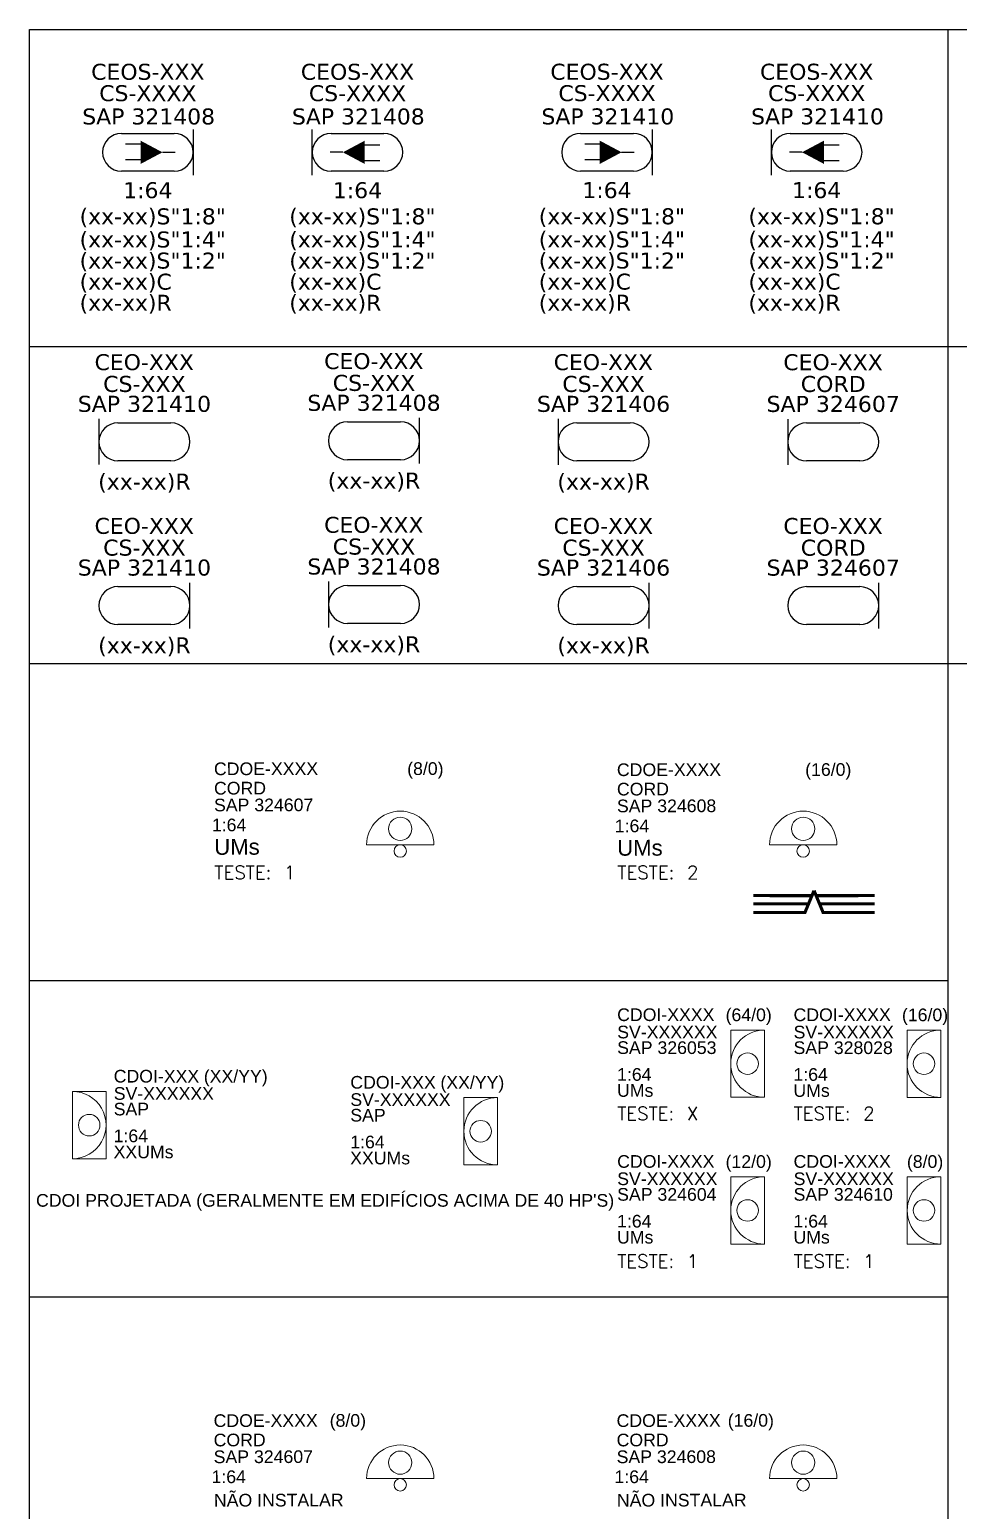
# Model space of a CAD drawing. Extents: x 31872 to 38560, y -10719 to -1519.
# Drawn here: x 33131 to 33718, y -5721 to -4785 of the extents above; entities that cross this region are included whole.
import ezdxf
from ezdxf.enums import TextEntityAlignment as Align

# ---------------------------------------------------------------- set-up
doc = ezdxf.new("R2010")
doc.units = ezdxf.units.DM
doc.header["$MEASUREMENT"] = 0
for name, color, linetype, lineweight in [("20.0-LEGENDA DOS CDO'S", 1, 'Continuous', 0), ('20.1-CDO_INTERIOR', 1, 'Continuous', 0), ('20.2-CDO_POSTE', 1, 'Continuous', 5)]:
    doc.layers.add(name, color=color, linetype=linetype, lineweight=lineweight)
for name, color, linetype in [('20.4-CEOS', 1, 'Continuous'), ('20.5-CEO', 1, 'Continuous'), ('CAP a instalar', 1, 'Continuous')]:
    doc.layers.add(name, color=color, linetype=linetype)
doc.styles.add('ARIAL', font='arial.ttf')
doc.styles.add('DIGICADE', font='arial.ttf')
doc.styles.add('ROMANS', font='romans.shx')
doc.styles.add('siredit', font='verdana.ttf')
doc.linetypes.add('FENCELINE1', pattern='A,0.25,-0.1,[133,ltypeshp.shx,S=0.1,R=0,X=-0.1,Y=0],-0.1,1', length=1.45)

# ---------------------------------------------------------------- blocks, each defined once
blk = doc.blocks.new('CDOI_CT_DRT')
at = {"layer": '20.1-CDO_INTERIOR', "color": 8, "lineweight": 18}
blk.add_lwpolyline([(2.126, -2.126), (2.128, 2.124), (0.003, 2.125), (0.001, -2.125)], close=True, dxfattribs=at)
blk.add_circle((1.064, -0.001), 0.68, dxfattribs=at)
blk.add_arc((0.002, 0), 2.125, 269.97241, 89.97241, dxfattribs=at)
at = {"layer": "20.0-LEGENDA DOS CDO'S", "color": 8, "style": 'ARIAL'}
for tag, p in [('CDO_N', (2.611, 2.691)), ('SURVEY', (2.613, 1.6)), ('SAP', (2.61, 0.614)), ('1:XX', (2.604, -1.079)), ('UMS', (2.603, -2.093))]:
    blk.add_attdef(tag, p, '', height=0.8, rotation=359.97241, dxfattribs=at)
blk.add_attdef('FIBRAS_UTILIZADAS', text='', height=0.8, rotation=359.97241, dxfattribs=at).set_placement((10.323, 2.687), align=Align.CENTER)
blk = doc.blocks.new('CDOI_CT_ESQ')
at = {"layer": '20.1-CDO_INTERIOR', "color": 8, "lineweight": 18}
blk.add_lwpolyline([(-2.119, -2.126), (-2.121, 2.124), (0.004, 2.125), (0.006, -2.125)], close=True, dxfattribs=at)
blk.add_circle((-1.057, -0.001), 0.68, dxfattribs=at)
blk.add_arc((0.005, 0), 2.125, 90.02759, 270.02759, dxfattribs=at)
at = {"layer": "20.0-LEGENDA DOS CDO'S", "color": 8, "style": 'ARIAL'}
for tag, p in [('CDO_N', (-9.298, 2.691)), ('SURVEY', (-9.296, 1.6)), ('SAP', (-9.299, 0.614)), ('1:XX', (-9.305, -1.079)), ('UMS', (-9.306, -2.093))]:
    blk.add_attdef(tag, p, '', height=0.8, rotation=359.97241, dxfattribs=at)
blk.add_attdef('FIBRAS_UTILIZADAS', text='', height=0.8, rotation=359.97241, dxfattribs=at).set_placement((-1.586, 2.687), align=Align.CENTER)
blk = doc.blocks.new('*U33')
at = {"color": 0}
blk.add_line((2.145, -0.582), (-2.104, -0.684), dxfattribs=at)
for centre, radius in [((-0.004, 0.376), 0.733), ((0.03, -1.026), 0.393)]:
    blk.add_circle(centre, radius, dxfattribs=at)
blk.add_arc((0.02, -0.633), 2.125, 1.37817, 181.37817, dxfattribs=at)
blk = doc.blocks.new('*U37')
at = {"layer": '20.4-CEOS'}
for p, q in [((-4.535, 1.194), (-1.192, 1.194)), ((-1.192, -1.19), (-4.535, -1.19))]:
    blk.add_line(p, q, dxfattribs=at)
for points in [[(-5.727, -1.435), (-5.727, 1.439)], [(-3.787, 0.002), (-4.591, 0.002)], [(-2.468, 0.475), (-1.453, 0.475)], [(-2.468, -0.517), (-1.453, -0.517)]]:
    blk.add_lwpolyline(points, dxfattribs=at)
blk.add_lwpolyline([(-3.787, 0.002, 0, 1.471, 0), (-2.406, 0.002, 1.471, 1.471, 0)], format="xyseb", dxfattribs=at)
for centre, start, end in [((-4.535, 0.002), 90, 270), ((-1.192, 0.002), 270, 90)]:
    blk.add_arc(centre, 1.192, start, end, dxfattribs=at)
at = {"layer": '20.4-CEOS', "color": 7, "style": 'siredit'}
for tag, p in [('FID', (-2.864, 5.596)), ('LOCAL', (-2.864, 4.243)), ('SAP', (-2.811, 2.774)), ('RACIO_SPLITAGEM', (-2.864, -1.885))]:
    blk.add_attdef(tag, text='', height=1.01, dxfattribs=at).set_placement(p, align=Align.TOP_CENTER)
for tag, flags, p in [('ID_ATIVIDADE', 3, (-2.864, -3.576)), ('FATOR', 1, (-2.864, -4.888))]:
    blk.add_attdef(tag, text='', height=1.01, dxfattribs=dict(at, flags=flags)).set_placement(p, align=Align.TOP_CENTER)
at = {"layer": '20.4-CEOS', "color": 7, "style": 'siredit', "flags": 3}
blk.add_attdef('QTDE', (-4.966, -7.122), '', height=1.01, dxfattribs=at)
blk = doc.blocks.new('CDOE_CT_POSTE')
at = {"layer": "20.0-LEGENDA DOS CDO'S", "color": 0, "style": 'ARIAL'}
for tag, p in [('CDO_N', (0.12, 5.248)), ('CORDOALHA', (0.122, 4.023)), ('SAP', (0.124, 2.961)), ('1:XX', (0.139, 1.231)), ('UMS', (0.141, 0.217))]:
    blk.add_attdef(tag, p, '', height=0.68, rotation=0.11799, dxfattribs=at)
blk.add_attdef('FIBRAS_UTILIZADAS', text='', height=0.68, rotation=0.11799, dxfattribs=at).set_placement((7.829, 5.263), align=Align.CENTER)
blk = doc.blocks.new('*U68')
at = {"layer": '20.4-CEOS', "color": 7, "style": 'siredit'}
for tag, p in [('FIBRAS_SPLITTER', (0, 0)), ('FIBRAS_TOP_C', (0, -4.128)), ('RESERVA_FINAIS', (0, -5.461))]:
    blk.add_attdef(tag, p, '', height=1.01, dxfattribs=at)
for tag, p, flags in [('ID_ATIVIDADE', (0, -6.773), 3), ('FATOR', (0, -8.085), 1), ('QTDE', (0, -9.397), 1), ('FID', (0, -10.709), 1)]:
    blk.add_attdef(tag, p, '', height=1.01, dxfattribs=dict(at, flags=flags))
blk = doc.blocks.new('*U70')
at = {"layer": '20.4-CEOS', "color": 7, "style": 'siredit'}
blk.add_attdef('FIBRAS_SPLITTER', (0, 0), '', height=1.01, dxfattribs=at)
for tag, p, flags in [('ID_ATIVIDADE', (0, -1.483), 3), ('FATOR', (0, -2.795), 1), ('QTDE', (0, -4.107), 1), ('FID', (0, -5.419), 1)]:
    blk.add_attdef(tag, p, '', height=1.01, dxfattribs=dict(at, flags=flags))
blk = doc.blocks.new('*U72')
at = {"layer": '20.4-CEOS', "color": 7, "style": 'siredit'}
blk.add_attdef('FIBRAS_SPLITTER', (0, 0), '', height=1.01, dxfattribs=at)
for tag, p, flags in [('ID_ATIVIDADE', (0, -1.483), 3), ('FATOR', (0, -2.795), 1), ('QTDE', (0, -4.107), 1), ('FID', (0, -5.419), 1)]:
    blk.add_attdef(tag, p, '', height=1.01, dxfattribs=dict(at, flags=flags))
blk = doc.blocks.new('*U246')
at = {"layer": '20.5-CEO'}
for p, q in [((-1.557, 1.264), (1.8, 1.264)), ((1.8, -1.13), (-1.557, -1.13))]:
    blk.add_line(p, q, dxfattribs=at)
blk.add_lwpolyline([(-2.753, 1.51), (-2.753, -1.376)], dxfattribs=at)
for centre, start, end in [((-1.557, 0.067), 90, 270), ((1.8, 0.067), 270, 90)]:
    blk.add_arc(centre, 1.197, start, end, dxfattribs=at)
at = {"layer": '20.5-CEO', "color": 7, "style": 'siredit'}
for tag, height, p in [('FID', 1.01, (0.11, 5.605)), ('LOCAL', 1.014, (0.122, 4.234)), ('SAP', 1.014, (0.122, 2.974)), ('FIBRAS_RESERVA', 1.014, (0.122, -1.941))]:
    blk.add_attdef(tag, text='', height=height, dxfattribs=at).set_placement(p, align=Align.TOP_CENTER)
for tag, flags, p in [('ID_ATIVIDADE', 3, (0.11, -3.509)), ('FATOR', 1, (0.11, -4.821))]:
    blk.add_attdef(tag, text='', height=1.01, dxfattribs=dict(at, flags=flags)).set_placement(p, align=Align.TOP_CENTER)
at = {"layer": '20.5-CEO', "color": 7, "style": 'siredit', "flags": 3}
blk.add_attdef('QTDE', (-4.877, -7.055), '', height=1.01, dxfattribs=at)
blk = doc.blocks.new('*U249')
at = {"layer": '20.4-CEOS'}
for p, q in [((-4.535, 1.194), (-1.192, 1.194)), ((-1.192, -1.19), (-4.535, -1.19))]:
    blk.add_line(p, q, dxfattribs=at)
for points in [[(0, 1.439), (0, -1.435)], [(-3.26, 0.521), (-4.275, 0.521)], [(-1.941, 0.002), (-1.137, 0.002)], [(-3.26, -0.471), (-4.275, -0.471)]]:
    blk.add_lwpolyline(points, dxfattribs=at)
blk.add_lwpolyline([(-1.941, 0.002, 0, 1.471, 0), (-3.321, 0.002, 1.471, 1.471, 0)], format="xyseb", dxfattribs=at)
for centre, start, end in [((-4.535, 0.002), 90, 270), ((-1.192, 0.002), 270, 90)]:
    blk.add_arc(centre, 1.192, start, end, dxfattribs=at)
at = {"layer": '20.4-CEOS', "color": 7, "style": 'siredit'}
for tag, p in [('FID', (-2.864, 5.596)), ('LOCAL', (-2.864, 4.243)), ('SAP', (-2.811, 2.774)), ('RACIO_SPLITAGEM', (-2.864, -1.885))]:
    blk.add_attdef(tag, text='', height=1.01, dxfattribs=at).set_placement(p, align=Align.TOP_CENTER)
for tag, flags, p in [('ID_ATIVIDADE', 3, (-2.864, -3.576)), ('FATOR', 1, (-2.864, -4.888))]:
    blk.add_attdef(tag, text='', height=1.01, dxfattribs=dict(at, flags=flags)).set_placement(p, align=Align.TOP_CENTER)
at = {"layer": '20.4-CEOS', "color": 7, "style": 'siredit', "flags": 3}
blk.add_attdef('QTDE', (-4.966, -7.122), '', height=1.01, dxfattribs=at)
blk = doc.blocks.new('*U244')
at = {"layer": '20.5-CEO'}
for p, q in [((-1.557, 1.264), (1.8, 1.264)), ((1.8, -1.13), (-1.557, -1.13))]:
    blk.add_line(p, q, dxfattribs=at)
blk.add_lwpolyline([(2.997, -1.376), (2.997, 1.51)], dxfattribs=at)
for centre, start, end in [((-1.557, 0.067), 90, 270), ((1.8, 0.067), 270, 90)]:
    blk.add_arc(centre, 1.197, start, end, dxfattribs=at)
at = {"layer": '20.5-CEO', "color": 7, "style": 'siredit'}
for tag, height, p in [('FID', 1.01, (0.11, 5.605)), ('LOCAL', 1.014, (0.122, 4.234)), ('SAP', 1.014, (0.122, 2.974)), ('FIBRAS_RESERVA', 1.014, (0.122, -1.941))]:
    blk.add_attdef(tag, text='', height=height, dxfattribs=at).set_placement(p, align=Align.TOP_CENTER)
for tag, flags, p in [('ID_ATIVIDADE', 3, (0.11, -3.509)), ('FATOR', 1, (0.11, -4.821))]:
    blk.add_attdef(tag, text='', height=1.01, dxfattribs=dict(at, flags=flags)).set_placement(p, align=Align.TOP_CENTER)
at = {"layer": '20.5-CEO', "color": 7, "style": 'siredit', "flags": 3}
blk.add_attdef('QTDE', (-4.877, -7.055), '', height=1.01, dxfattribs=at)
blk = doc.blocks.new('*U187')
at = {"layer": '20.4-CEOS'}
for p, q in [((-4.535, 1.194), (-1.192, 1.194)), ((-1.192, -1.19), (-4.535, -1.19))]:
    blk.add_line(p, q, dxfattribs=at)
for points in [[(-5.727, -1.435), (-5.727, 1.439)], [(-3.787, 0.002), (-4.591, 0.002)], [(-2.468, 0.475), (-1.453, 0.475)], [(-2.468, -0.517), (-1.453, -0.517)]]:
    blk.add_lwpolyline(points, dxfattribs=at)
blk.add_lwpolyline([(-3.787, 0.002, 0, 1.471, 0), (-2.406, 0.002, 1.471, 1.471, 0)], format="xyseb", dxfattribs=at)
for centre, start, end in [((-4.535, 0.002), 90, 270), ((-1.192, 0.002), 270, 90)]:
    blk.add_arc(centre, 1.192, start, end, dxfattribs=at)
at = {"layer": '20.4-CEOS', "color": 7, "style": 'siredit'}
for tag, p in [('FID', (-2.864, 5.596)), ('LOCAL', (-2.864, 4.243)), ('SAP', (-2.811, 2.774)), ('RACIO_SPLITAGEM', (-2.864, -1.885))]:
    blk.add_attdef(tag, text='', height=1.01, dxfattribs=at).set_placement(p, align=Align.TOP_CENTER)
for tag, flags, p in [('ID_ATIVIDADE', 3, (-2.864, -3.576)), ('FATOR', 1, (-2.864, -4.888))]:
    blk.add_attdef(tag, text='', height=1.01, dxfattribs=dict(at, flags=flags)).set_placement(p, align=Align.TOP_CENTER)
at = {"layer": '20.4-CEOS', "color": 7, "style": 'siredit', "flags": 3}
blk.add_attdef('QTDE', (-4.966, -7.122), '', height=1.01, dxfattribs=at)
blk = doc.blocks.new('*U189')
at = {"layer": '20.4-CEOS'}
for p, q in [((-4.535, 1.194), (-1.192, 1.194)), ((-1.192, -1.19), (-4.535, -1.19))]:
    blk.add_line(p, q, dxfattribs=at)
for points in [[(0, 1.439), (0, -1.435)], [(-3.26, 0.521), (-4.275, 0.521)], [(-1.941, 0.002), (-1.137, 0.002)], [(-3.26, -0.471), (-4.275, -0.471)]]:
    blk.add_lwpolyline(points, dxfattribs=at)
blk.add_lwpolyline([(-1.941, 0.002, 0, 1.471, 0), (-3.321, 0.002, 1.471, 1.471, 0)], format="xyseb", dxfattribs=at)
for centre, start, end in [((-4.535, 0.002), 90, 270), ((-1.192, 0.002), 270, 90)]:
    blk.add_arc(centre, 1.192, start, end, dxfattribs=at)
at = {"layer": '20.4-CEOS', "color": 7, "style": 'siredit'}
for tag, p in [('FID', (-2.864, 5.596)), ('LOCAL', (-2.864, 4.243)), ('SAP', (-2.811, 2.774)), ('RACIO_SPLITAGEM', (-2.864, -1.885))]:
    blk.add_attdef(tag, text='', height=1.01, dxfattribs=at).set_placement(p, align=Align.TOP_CENTER)
for tag, flags, p in [('ID_ATIVIDADE', 3, (-2.864, -3.576)), ('FATOR', 1, (-2.864, -4.888))]:
    blk.add_attdef(tag, text='', height=1.01, dxfattribs=dict(at, flags=flags)).set_placement(p, align=Align.TOP_CENTER)
at = {"layer": '20.4-CEOS', "color": 7, "style": 'siredit', "flags": 3}
blk.add_attdef('QTDE', (-4.966, -7.122), '', height=1.01, dxfattribs=at)
blk = doc.blocks.new('*U190')
at = {"layer": '20.5-CEO'}
for p, q in [((-1.557, 1.264), (1.8, 1.264)), ((1.8, -1.13), (-1.557, -1.13))]:
    blk.add_line(p, q, dxfattribs=at)
blk.add_lwpolyline([(-2.753, 1.51), (-2.753, -1.376)], dxfattribs=at)
for centre, start, end in [((-1.557, 0.067), 90, 270), ((1.8, 0.067), 270, 90)]:
    blk.add_arc(centre, 1.197, start, end, dxfattribs=at)
at = {"layer": '20.5-CEO', "color": 7, "style": 'siredit'}
for tag, height, p in [('FID', 1.01, (0.11, 5.605)), ('LOCAL', 1.014, (0.122, 4.234)), ('SAP', 1.014, (0.122, 2.974)), ('FIBRAS_RESERVA', 1.014, (0.122, -1.941))]:
    blk.add_attdef(tag, text='', height=height, dxfattribs=at).set_placement(p, align=Align.TOP_CENTER)
for tag, flags, p in [('ID_ATIVIDADE', 3, (0.11, -3.509)), ('FATOR', 1, (0.11, -4.821))]:
    blk.add_attdef(tag, text='', height=1.01, dxfattribs=dict(at, flags=flags)).set_placement(p, align=Align.TOP_CENTER)
at = {"layer": '20.5-CEO', "color": 7, "style": 'siredit', "flags": 3}
blk.add_attdef('QTDE', (-4.877, -7.055), '', height=1.01, dxfattribs=at)
blk = doc.blocks.new('*U192')
at = {"layer": '20.5-CEO'}
for p, q in [((-1.557, 1.264), (1.8, 1.264)), ((1.8, -1.13), (-1.557, -1.13))]:
    blk.add_line(p, q, dxfattribs=at)
blk.add_lwpolyline([(2.997, -1.376), (2.997, 1.51)], dxfattribs=at)
for centre, start, end in [((-1.557, 0.067), 90, 270), ((1.8, 0.067), 270, 90)]:
    blk.add_arc(centre, 1.197, start, end, dxfattribs=at)
at = {"layer": '20.5-CEO', "color": 7, "style": 'siredit'}
for tag, height, p in [('FID', 1.01, (0.11, 5.605)), ('LOCAL', 1.014, (0.122, 4.234)), ('SAP', 1.014, (0.122, 2.974)), ('FIBRAS_RESERVA', 1.014, (0.122, -1.941))]:
    blk.add_attdef(tag, text='', height=height, dxfattribs=at).set_placement(p, align=Align.TOP_CENTER)
for tag, flags, p in [('ID_ATIVIDADE', 3, (0.11, -3.509)), ('FATOR', 1, (0.11, -4.821))]:
    blk.add_attdef(tag, text='', height=1.01, dxfattribs=dict(at, flags=flags)).set_placement(p, align=Align.TOP_CENTER)
at = {"layer": '20.5-CEO', "color": 7, "style": 'siredit', "flags": 3}
blk.add_attdef('QTDE', (-4.877, -7.055), '', height=1.01, dxfattribs=at)
blk = doc.blocks.new('*U193')
at = {"layer": '20.5-CEO'}
for p, q in [((-1.557, 1.264), (1.8, 1.264)), ((1.8, -1.13), (-1.557, -1.13))]:
    blk.add_line(p, q, dxfattribs=at)
blk.add_lwpolyline([(-2.753, 1.51), (-2.753, -1.376)], dxfattribs=at)
for centre, start, end in [((-1.557, 0.067), 90, 270), ((1.8, 0.067), 270, 90)]:
    blk.add_arc(centre, 1.197, start, end, dxfattribs=at)
at = {"layer": '20.5-CEO', "color": 7, "style": 'siredit'}
for tag, height, p in [('FID', 1.01, (0.11, 5.605)), ('LOCAL', 1.014, (0.122, 4.234)), ('SAP', 1.014, (0.122, 2.974)), ('FIBRAS_RESERVA', 1.014, (0.122, -1.941))]:
    blk.add_attdef(tag, text='', height=height, dxfattribs=at).set_placement(p, align=Align.TOP_CENTER)
for tag, flags, p in [('ID_ATIVIDADE', 3, (0.11, -3.509)), ('FATOR', 1, (0.11, -4.821))]:
    blk.add_attdef(tag, text='', height=1.01, dxfattribs=dict(at, flags=flags)).set_placement(p, align=Align.TOP_CENTER)
at = {"layer": '20.5-CEO', "color": 7, "style": 'siredit', "flags": 3}
blk.add_attdef('QTDE', (-4.877, -7.055), '', height=1.01, dxfattribs=at)
blk = doc.blocks.new('*U195')
at = {"layer": '20.5-CEO'}
for p, q in [((-1.557, 1.264), (1.8, 1.264)), ((1.8, -1.13), (-1.557, -1.13))]:
    blk.add_line(p, q, dxfattribs=at)
blk.add_lwpolyline([(2.997, -1.376), (2.997, 1.51)], dxfattribs=at)
for centre, start, end in [((-1.557, 0.067), 90, 270), ((1.8, 0.067), 270, 90)]:
    blk.add_arc(centre, 1.197, start, end, dxfattribs=at)
at = {"layer": '20.5-CEO', "color": 7, "style": 'siredit'}
for tag, height, p in [('FID', 1.01, (0.11, 5.605)), ('LOCAL', 1.014, (0.122, 4.234)), ('SAP', 1.014, (0.122, 2.974)), ('FIBRAS_RESERVA', 1.014, (0.122, -1.941))]:
    blk.add_attdef(tag, text='', height=height, dxfattribs=at).set_placement(p, align=Align.TOP_CENTER)
for tag, flags, p in [('ID_ATIVIDADE', 3, (0.11, -3.509)), ('FATOR', 1, (0.11, -4.821))]:
    blk.add_attdef(tag, text='', height=1.01, dxfattribs=dict(at, flags=flags)).set_placement(p, align=Align.TOP_CENTER)
at = {"layer": '20.5-CEO', "color": 7, "style": 'siredit', "flags": 3}
blk.add_attdef('QTDE', (-4.877, -7.055), '', height=1.01, dxfattribs=at)
blk = doc.blocks.new('*U196')
at = {"layer": '20.5-CEO'}
for p, q in [((-1.557, 1.264), (1.8, 1.264)), ((1.8, -1.13), (-1.557, -1.13))]:
    blk.add_line(p, q, dxfattribs=at)
blk.add_lwpolyline([(-2.753, 1.51), (-2.753, -1.376)], dxfattribs=at)
for centre, start, end in [((-1.557, 0.067), 90, 270), ((1.8, 0.067), 270, 90)]:
    blk.add_arc(centre, 1.197, start, end, dxfattribs=at)
at = {"layer": '20.5-CEO', "color": 7, "style": 'siredit'}
for tag, height, p in [('FID', 1.01, (0.11, 5.605)), ('LOCAL', 1.014, (0.122, 4.234)), ('SAP', 1.014, (0.122, 2.974))]:
    blk.add_attdef(tag, text='', height=height, dxfattribs=at).set_placement(p, align=Align.TOP_CENTER)
for tag, flags, p in [('ID_ATIVIDADE', 3, (0.11, -1.945)), ('FATOR', 1, (0.11, -3.257))]:
    blk.add_attdef(tag, text='', height=1.01, dxfattribs=dict(at, flags=flags)).set_placement(p, align=Align.TOP_CENTER)
at = {"layer": '20.5-CEO', "color": 7, "style": 'siredit', "flags": 3}
blk.add_attdef('QTDE', (-4.877, -5.491), '', height=1.01, dxfattribs=at)
blk = doc.blocks.new('*U198')
at = {"layer": '20.5-CEO'}
for p, q in [((-1.557, 1.264), (1.8, 1.264)), ((1.8, -1.13), (-1.557, -1.13))]:
    blk.add_line(p, q, dxfattribs=at)
blk.add_lwpolyline([(2.997, -1.376), (2.997, 1.51)], dxfattribs=at)
for centre, start, end in [((-1.557, 0.067), 90, 270), ((1.8, 0.067), 270, 90)]:
    blk.add_arc(centre, 1.197, start, end, dxfattribs=at)
at = {"layer": '20.5-CEO', "color": 7, "style": 'siredit'}
for tag, height, p in [('FID', 1.01, (0.11, 5.605)), ('LOCAL', 1.014, (0.122, 4.234)), ('SAP', 1.014, (0.122, 2.974))]:
    blk.add_attdef(tag, text='', height=height, dxfattribs=at).set_placement(p, align=Align.TOP_CENTER)
for tag, flags, p in [('ID_ATIVIDADE', 3, (0.11, -1.945)), ('FATOR', 1, (0.11, -3.257))]:
    blk.add_attdef(tag, text='', height=1.01, dxfattribs=dict(at, flags=flags)).set_placement(p, align=Align.TOP_CENTER)
at = {"layer": '20.5-CEO', "color": 7, "style": 'siredit', "flags": 3}
blk.add_attdef('QTDE', (-4.877, -5.491), '', height=1.01, dxfattribs=at)
blk = doc.blocks.new('Inst CDOE-16 CAIXA DIST OPT CDOE 48F_16D C_SPL_2_1_8')
at = {"layer": "20.0-LEGENDA DOS CDO'S", "color": 0}
for tag, p, style, flags in [('ID_ATIVIDADE', (0.12, 6.472), 'ARIAL', 3), ('FATOR', (7.921, 6.472), 'ARIAL', 1), ('QTDE', (0.097, -1.17), 'DIGICADE', 3)]:
    blk.add_attdef(tag, p, '', height=0.8, rotation=0.11799, dxfattribs=dict(at, style=style, flags=flags))
at = {"layer": "20.0-LEGENDA DOS CDO'S", "color": 0, "style": 'ARIAL'}
for tag, p, height in [('FID', (0.12, 5.248), 0.8), ('CORDOALHA', (0.122, 4.023), 0.8), ('SAP', (0.124, 2.961), 0.8), ('1:XX', (-0.012, 1.7), 0.8), ('UMS', (0.141, 0.217), 1)]:
    blk.add_attdef(tag, p, '', height=height, rotation=0.11799, dxfattribs=at)
blk.add_attdef('FIBRAS_UTILIZADAS', text='', height=0.8, rotation=0.11799, dxfattribs=at).set_placement((13.479, 5.263), align=Align.CENTER)
blk = doc.blocks.new('Teste  FTTH')
at = {"color": 0, "lineweight": 0, "style": 'ROMANS'}
for tag, p in [('TESTE', (-2.302, -0.29)), ('QTDE', (0.212, -0.29))]:
    blk.add_attdef(tag, p, '', height=0.48, dxfattribs=at)
for tag, p, flags in [('FID', (-2.227, -1.253), 1), ('FATOR', (-2.227, -2.028), 3), ('ID_ATIVIDADE', (-2.227, -2.716), 3)]:
    blk.add_attdef(tag, p, '', height=0.48, dxfattribs=dict(at, flags=flags))
blk = doc.blocks.new('Inst CDOE-8 CAIXA DIST OPT CDOE 48F_8D C_SPL OPTAP')
at = {"layer": "20.0-LEGENDA DOS CDO'S", "color": 0}
for tag, p, style, flags in [('ID_ATIVIDADE', (0.12, 6.472), 'ARIAL', 3), ('FATOR', (7.921, 6.472), 'ARIAL', 1), ('QTDE', (0.235, -0.97), 'DIGICADE', 3)]:
    blk.add_attdef(tag, p, '', height=0.8, rotation=0.11799, dxfattribs=dict(at, style=style, flags=flags))
at = {"layer": "20.0-LEGENDA DOS CDO'S", "color": 0, "style": 'ARIAL'}
for tag, p, height in [('FID', (0.12, 5.248), 0.8), ('CORDOALHA', (0.122, 4.023), 0.8), ('SAP', (0.124, 2.961), 0.8), ('1:XX', (-0.012, 1.7), 0.8), ('UMS', (0.141, 0.217), 1)]:
    blk.add_attdef(tag, p, '', height=height, rotation=0.11799, dxfattribs=at)
blk.add_attdef('FIBRAS_UTILIZADAS', text='', height=0.8, rotation=0.11799, dxfattribs=at).set_placement((13.479, 5.263), align=Align.CENTER)
blk = doc.blocks.new('Inst CDOI-16 CAIXA DISTR OPT I_A 16')
at = {"layer": '20.1-CDO_INTERIOR', "color": 1, "lineweight": 18}
blk.add_lwpolyline([(-2.119, -2.126), (-2.121, 2.124), (0.004, 2.125), (0.006, -2.125)], close=True, dxfattribs=at)
blk.add_circle((-1.057, -0.001), 0.68, dxfattribs=at)
blk.add_arc((0.005, 0), 2.125, 90.02759, 270.02759, dxfattribs=at)
at = {"layer": "20.0-LEGENDA DOS CDO'S"}
for tag, p, style, flags in [('ID_ATIVIDADE', (-9.298, 3.781), 'ARIAL', 3), ('FATOR', (-1.496, 3.781), 'ARIAL', 1), ('QTDE', (-9.182, -3.661), 'DIGICADE', 3)]:
    blk.add_attdef(tag, p, '', height=0.8, rotation=0.11799, dxfattribs=dict(at, style=style, flags=flags))
at = {"layer": "20.0-LEGENDA DOS CDO'S", "style": 'ARIAL'}
for tag, p, rotation in [('FID', (-9.298, 2.691), 0.11799), ('SURVEY', (-9.296, 1.6), 359.97241), ('SAP', (-9.299, 0.614), 359.97241), ('1:XX', (-9.305, -1.079), 359.97241), ('UMS', (-9.306, -2.093), 359.97241)]:
    blk.add_attdef(tag, p, '', height=0.8, rotation=rotation, dxfattribs=at)
blk.add_attdef('FIBRAS_UTILIZADAS', text='', height=0.8, rotation=359.97241, dxfattribs=at).set_placement((-0.988, 2.687), align=Align.CENTER)
blk = doc.blocks.new('Inst CDOI-8 ADAP C-SPL 1x 1-8')
at = {"layer": '20.1-CDO_INTERIOR', "color": 1, "lineweight": 18}
blk.add_lwpolyline([(-2.119, -2.126), (-2.121, 2.124), (0.004, 2.125), (0.006, -2.125)], close=True, dxfattribs=at)
blk.add_circle((-1.057, -0.001), 0.68, dxfattribs=at)
blk.add_arc((0.005, 0), 2.125, 90.02759, 270.02759, dxfattribs=at)
at = {"layer": "20.0-LEGENDA DOS CDO'S"}
for tag, p, style, flags in [('ID_ATIVIDADE', (-9.298, 3.781), 'ARIAL', 3), ('FATOR', (-1.496, 3.781), 'ARIAL', 1), ('QTDE', (-9.182, -3.661), 'DIGICADE', 3)]:
    blk.add_attdef(tag, p, '', height=0.8, rotation=0.11799, dxfattribs=dict(at, style=style, flags=flags))
at = {"layer": "20.0-LEGENDA DOS CDO'S", "style": 'ARIAL'}
for tag, p, rotation in [('FID', (-9.298, 2.691), 0.11799), ('SURVEY', (-9.296, 1.6), 359.97241), ('SAP', (-9.299, 0.614), 359.97241), ('1:XX', (-9.305, -1.079), 359.97241), ('UMS', (-9.306, -2.093), 359.97241)]:
    blk.add_attdef(tag, p, '', height=0.8, rotation=rotation, dxfattribs=at)
blk.add_attdef('FIBRAS_UTILIZADAS', text='', height=0.8, rotation=359.97241, dxfattribs=at).set_placement((-0.988, 2.687), align=Align.CENTER)
blk = doc.blocks.new('Inst CDOI-12 ADAP C-SPL 1x 1-8')
at = {"layer": '20.1-CDO_INTERIOR', "color": 1, "lineweight": 18}
blk.add_lwpolyline([(-2.119, -2.126), (-2.121, 2.124), (0.004, 2.125), (0.006, -2.125)], close=True, dxfattribs=at)
blk.add_circle((-1.057, -0.001), 0.68, dxfattribs=at)
blk.add_arc((0.005, 0), 2.125, 90.02759, 270.02759, dxfattribs=at)
at = {"layer": "20.0-LEGENDA DOS CDO'S"}
for tag, p, style, flags in [('ID_ATIVIDADE', (-9.298, 3.781), 'ARIAL', 3), ('FATOR', (-1.496, 3.781), 'ARIAL', 1), ('QTDE', (-9.182, -3.661), 'DIGICADE', 3)]:
    blk.add_attdef(tag, p, '', height=0.8, rotation=0.11799, dxfattribs=dict(at, style=style, flags=flags))
at = {"layer": "20.0-LEGENDA DOS CDO'S", "style": 'ARIAL'}
for tag, p, rotation in [('FID', (-9.298, 2.691), 0.11799), ('SURVEY', (-9.296, 1.6), 359.97241), ('SAP', (-9.299, 0.614), 359.97241), ('1:XX', (-9.305, -1.079), 359.97241), ('UMS', (-9.306, -2.093), 359.97241)]:
    blk.add_attdef(tag, p, '', height=0.8, rotation=rotation, dxfattribs=at)
blk.add_attdef('FIBRAS_UTILIZADAS', text='', height=0.8, rotation=359.97241, dxfattribs=at).set_placement((-0.988, 2.687), align=Align.CENTER)
blk = doc.blocks.new('Inst CDOI-64')
at = {"layer": '20.1-CDO_INTERIOR', "color": 1, "lineweight": 18}
blk.add_lwpolyline([(-2.119, -2.126), (-2.121, 2.124), (0.004, 2.125), (0.006, -2.125)], close=True, dxfattribs=at)
blk.add_circle((-1.057, -0.001), 0.68, dxfattribs=at)
blk.add_arc((0.005, 0), 2.125, 90.02759, 270.02759, dxfattribs=at)
at = {"layer": "20.0-LEGENDA DOS CDO'S"}
for tag, p, style, flags in [('ID_ATIVIDADE', (-9.298, 3.781), 'ARIAL', 3), ('FATOR', (-1.496, 3.781), 'ARIAL', 1), ('QTDE', (-9.182, -3.661), 'DIGICADE', 3)]:
    blk.add_attdef(tag, p, '', height=0.8, rotation=0.11799, dxfattribs=dict(at, style=style, flags=flags))
at = {"layer": "20.0-LEGENDA DOS CDO'S", "style": 'ARIAL'}
for tag, p, rotation in [('FID', (-9.298, 2.691), 0.11799), ('SURVEY', (-9.296, 1.6), 359.97241), ('SAP', (-9.299, 0.614), 359.97241), ('1:XX', (-9.305, -1.079), 359.97241), ('UMS', (-9.306, -2.093), 359.97241)]:
    blk.add_attdef(tag, p, '', height=0.8, rotation=rotation, dxfattribs=at)
blk.add_attdef('FIBRAS_UTILIZADAS', text='', height=0.8, rotation=359.97241, dxfattribs=at).set_placement((-0.988, 2.687), align=Align.CENTER)

msp = doc.modelspace()

# ---------------------------------------------------------------- linework, layer by layer
for p, q in [((33711.15, -4785.47), (33711.15, -6387.3)), ((33130.82, -4985.7), (34291.48, -4985.7)), ((33130.82, -5185.93), (34291.48, -5185.93)), ((33130.82, -5386.16), (33711.15, -5386.16))]:
    msp.add_line(p, q)
at = {"color": 0, "lineweight": 0}
for p, q in [((33711.15, -4985.7), (33130.82, -4985.7)), ((33130.82, -5185.93), (33130.82, -5386.16))]:
    msp.add_line(p, q, dxfattribs=at)
for points in [[(33130.82, -6387.3), (33130.82, -4785.47), (34291.48, -4785.47), (34291.48, -6187.07)], [(33711.15, -5586.39), (33130.82, -5586.39)]]:
    msp.add_lwpolyline(points)
at = {"layer": 'CAP a instalar', "linetype": 'FENCELINE1', "ltscale": 5, "const_width": 2}
for points in [[(33588.21, -5332.59), (33625.15, -5332.64), (33626.51, -5329.48)], [(33588.21, -5343.33), (33620.75, -5343.33), (33626.51, -5329.48)], [(33588.21, -5337.83), (33623.04, -5337.83), (33626.51, -5329.48)], [(33664.81, -5332.59), (33627.87, -5332.64), (33626.51, -5329.48)], [(33664.81, -5343.33), (33632.27, -5343.33), (33626.51, -5329.48)], [(33664.81, -5337.83), (33629.98, -5337.83), (33626.51, -5329.48)]]:
    msp.add_lwpolyline(points, dxfattribs=at)

# ---------------------------------------------------------------- block references
at = {"color": 0, "lineweight": 0, "xscale": 10, "yscale": 10, "zscale": 10}
for name, p, values in [('Inst CDOI-64', (33595.09, -5438.81), {'FIBRAS_UTILIZADAS': '(64/0)', 'SURVEY': 'SV-XXXXXX', 'SAP': 'SAP 326053', '1:XX': '1:64', 'UMS': 'UMs', 'FID': 'CDOI-XXXX'}), ('Inst CDOI-16 CAIXA DISTR OPT I_A 16', (33706.54, -5438.84), {'FIBRAS_UTILIZADAS': '(16/0)', 'SURVEY': 'SV-XXXXXX', 'SAP': 'SAP 328028', '1:XX': '1:64', 'UMS': 'UMs', 'FID': 'CDOI-XXXX'}), ('Inst CDOI-12 ADAP C-SPL 1x 1-8', (33595.09, -5531.52), {'FIBRAS_UTILIZADAS': '(12/0)', 'SURVEY': 'SV-XXXXXX', 'SAP': 'SAP 324604', '1:XX': '1:64', 'UMS': 'UMs', 'FID': 'CDOI-XXXX'}), ('Inst CDOI-8 ADAP C-SPL 1x 1-8', (33706.56, -5531.52), {'FIBRAS_UTILIZADAS': '(8/0)', 'SURVEY': 'SV-XXXXXX', 'SAP': 'SAP 324610', '1:XX': '1:64', 'UMS': 'UMs', 'FID': 'CDOI-XXXX'})]:
    msp.add_blockref(name, p, dxfattribs=at).add_auto_attribs(values)
at = {"layer": "20.0-LEGENDA DOS CDO'S", "lineweight": 0, "xscale": 10, "yscale": 10, "zscale": 10}
for name, p, values in [('Inst CDOE-8 CAIXA DIST OPT CDOE 48F_8D C_SPL OPTAP', (33246.11, -5309), {'FID': 'CDOE-XXXX', 'CORDOALHA': 'CORD', 'SAP': 'SAP 324607', '1:XX': '1:64', 'UMS': 'UMs', 'FIBRAS_UTILIZADAS': '(8/0)'}), ('Inst CDOE-16 CAIXA DIST OPT CDOE 48F_16D C_SPL_2_1_8', (33500.73, -5309.59), {'FID': 'CDOE-XXXX', 'CORDOALHA': 'CORD', 'SAP': 'SAP 324608', '1:XX': '1:64', 'UMS': 'UMs', 'FIBRAS_UTILIZADAS': '(16/0)'})]:
    msp.add_blockref(name, p, dxfattribs=at).add_auto_attribs(values)
at = {"layer": "20.0-LEGENDA DOS CDO'S", "lineweight": 0}
for p, xscale, yscale, zscale, rotation, values in [((33287.87, -5317.06), 17.50499999999999, 17.50499999999999, 17.50499999999999, 3.12679767406e-05, {'TESTE': 'TESTE:', 'QTDE': '1'}), ((33542.51, -5317.05), 17.50499999999995, 17.50499999999995, 17.50499999999995, 0.004078562105398201, {'TESTE': 'TESTE:', 'QTDE': '2'}), ((33542.4, -5469.38), 17.50499999999992, 17.50499999999992, 17.50499999999992, 0.004078562105398201, {'TESTE': 'TESTE:', 'QTDE': 'X'}), ((33653.86, -5469.41), 17.50499999999992, 17.50499999999992, 17.50499999999992, 0.004078562105398201, {'TESTE': 'TESTE:', 'QTDE': '2'}), ((33542.39, -5562.68), 17.50499999999999, 17.50499999999999, 17.50499999999999, 3.12679767406e-05, {'TESTE': 'TESTE:', 'QTDE': '1'}), ((33653.87, -5562.68), 17.50499999999999, 17.50499999999999, 17.50499999999999, 3.12679767406e-05, {'TESTE': 'TESTE:', 'QTDE': '1'})]:
    msp.add_blockref('Teste  FTTH', p, dxfattribs=dict(at, xscale=xscale, yscale=yscale, zscale=zscale, rotation=rotation)).add_auto_attribs(values)
at = {"layer": "20.0-LEGENDA DOS CDO'S", "color": 252}
ref = msp.add_blockref('CDOE_CT_POSTE', (33245.88, -5720.83), dxfattribs=dict(at, xscale=10, yscale=10, zscale=10))
ref.add_attrib('CDO_N', 'CDOE-XXXX', (33247.08, -5668.35), dxfattribs={"color": 0, "height": 8, "rotation": 0.11799, "style": 'ARIAL'})
ref.add_attrib('CORDOALHA', 'CORD', (33247.1, -5680.6), dxfattribs={"color": 0, "height": 8, "rotation": 0.11799, "style": 'ARIAL'})
ref.add_attrib('SAP', 'SAP 324607', (33247.13, -5691.21), dxfattribs={"color": 0, "height": 8, "rotation": 0.11799, "style": 'ARIAL'})
ref.add_attrib('1:XX', '1:64', (33245.76, -5703.83), dxfattribs={"color": 0, "height": 8, "rotation": 0.11799, "style": 'ARIAL'})
ref.add_attrib('UMS', 'NÃO INSTALAR', (33247.29, -5718.65), dxfattribs={"color": 0, "height": 8, "rotation": 0.11799, "style": 'ARIAL'})
ref.add_attrib('FIBRAS_UTILIZADAS', '     (8/0)', dxfattribs={"color": 0, "height": 8, "rotation": 0.11799, "style": 'ARIAL'}).set_placement((33324.17, -5668.19), align=Align.CENTER)
ref = msp.add_blockref('CDOE_CT_POSTE', (33500.53, -5720.83), dxfattribs=dict(at, xscale=10, yscale=10, zscale=10))
ref.add_attrib('CDO_N', 'CDOE-XXXX', (33501.73, -5668.35), dxfattribs={"color": 0, "height": 8, "rotation": 0.11799, "style": 'ARIAL'})
ref.add_attrib('CORDOALHA', 'CORD', (33501.75, -5680.6), dxfattribs={"color": 0, "height": 8, "rotation": 0.11799, "style": 'ARIAL'})
ref.add_attrib('SAP', 'SAP 324608', (33501.77, -5691.21), dxfattribs={"color": 0, "height": 8, "rotation": 0.11799, "style": 'ARIAL'})
ref.add_attrib('1:XX', '1:64', (33500.41, -5703.83), dxfattribs={"color": 0, "height": 8, "rotation": 0.11799, "style": 'ARIAL'})
ref.add_attrib('UMS', 'NÃO INSTALAR', (33501.94, -5718.65), dxfattribs={"color": 0, "height": 8, "rotation": 0.11799, "style": 'ARIAL'})
ref.add_attrib('FIBRAS_UTILIZADAS', '     (16/0)', dxfattribs={"color": 0, "height": 8, "rotation": 0.11799, "style": 'ARIAL'}).set_placement((33578.82, -5668.19), align=Align.CENTER)
at = {"layer": '20.1-CDO_INTERIOR', "xscale": 10, "yscale": 10, "zscale": 10}
for name, p in [('CDOI_CT_DRT', (33157.85, -5477.62)), ('CDOI_CT_ESQ', (33426.45, -5481.49))]:
    msp.add_blockref(name, p, dxfattribs=at).add_auto_attribs({'CDO_N': 'CDOI-XXX', 'FIBRAS_UTILIZADAS': '(XX/YY)', 'SURVEY': 'SV-XXXXXX', 'SAP': 'SAP', '1:XX': '1:64', 'UMS': 'XXUMs'})
at = {"layer": '20.2-CDO_POSTE', "yscale": 10, "zscale": 10}
for p, xscale, rotation in [((33365.09, -5294.18), -10, 1.378166948061282), ((33364.98, -5294.18), 10, 358.6218330519387), ((33619.72, -5294.18), -10, 1.378166948061282)]:
    msp.add_blockref('*U33', p, dxfattribs=dict(at, xscale=xscale, rotation=rotation))
at = {"layer": '20.2-CDO_POSTE', "color": 8, "yscale": 10, "zscale": 10}
for p, xscale, rotation in [((33364.98, -5694.64), 10, 358.6218330519387), ((33619.72, -5694.64), -10, 1.378166948061282)]:
    msp.add_blockref('*U33', p, dxfattribs=dict(at, xscale=xscale, rotation=rotation))
at = {"layer": '20.4-CEOS', "lineweight": 0, "xscale": 10, "yscale": 10, "zscale": 10}
for name, p in [('*U249', (33234.16, -4863.02)), ('*U37', (33366.65, -4863.02))]:
    msp.add_blockref(name, p, dxfattribs=at).add_auto_attribs({'FID': 'CEOS-XXX', 'LOCAL': 'CS-XXXX', 'SAP': 'SAP 321408', 'RACIO_SPLITAGEM': '1:64'})
at = {"layer": '20.4-CEOS', "color": 0, "lineweight": 0, "xscale": 10, "yscale": 10, "zscale": 10}
for name, p, values in [('*U189', (33524.32, -4862.99), {'FID': 'CEOS-XXX', 'LOCAL': 'CS-XXXX', 'SAP': 'SAP 321410', 'RACIO_SPLITAGEM': '1:64'}), ('*U187', (33656.82, -4862.99), {'FID': 'CEOS-XXX', 'LOCAL': 'CS-XXXX', 'SAP': 'SAP 321410', 'RACIO_SPLITAGEM': '1:64'}), ('*U68', (33162.39, -4908.5), {'FIBRAS_SPLITTER': '(xx-xx)S"1:8"', 'FIBRAS_TOP_C': '(xx-xx)C', 'RESERVA_FINAIS': '(xx-xx)R'}), ('*U68', (33294.89, -4908.5), {'FIBRAS_SPLITTER': '(xx-xx)S"1:8"', 'FIBRAS_TOP_C': '(xx-xx)C', 'RESERVA_FINAIS': '(xx-xx)R'}), ('*U68', (33452.56, -4908.46), {'FIBRAS_SPLITTER': '(xx-xx)S"1:8"', 'FIBRAS_TOP_C': '(xx-xx)C', 'RESERVA_FINAIS': '(xx-xx)R'}), ('*U68', (33585.05, -4908.46), {'FIBRAS_SPLITTER': '(xx-xx)S"1:8"', 'FIBRAS_TOP_C': '(xx-xx)C', 'RESERVA_FINAIS': '(xx-xx)R'}), ('*U70', (33162.39, -4923.12), {'FIBRAS_SPLITTER': '(xx-xx)S"1:4"'}), ('*U70', (33294.89, -4923.12), {'FIBRAS_SPLITTER': '(xx-xx)S"1:4"'}), ('*U70', (33452.56, -4923.08), {'FIBRAS_SPLITTER': '(xx-xx)S"1:4"'}), ('*U70', (33585.05, -4923.08), {'FIBRAS_SPLITTER': '(xx-xx)S"1:4"'}), ('*U72', (33162.39, -4936.45), {'FIBRAS_SPLITTER': '(xx-xx)S"1:2"'}), ('*U72', (33294.89, -4936.45), {'FIBRAS_SPLITTER': '(xx-xx)S"1:2"'}), ('*U72', (33452.56, -4936.41), {'FIBRAS_SPLITTER': '(xx-xx)S"1:2"'}), ('*U72', (33585.05, -4936.41), {'FIBRAS_SPLITTER': '(xx-xx)S"1:2"'})]:
    msp.add_blockref(name, p, dxfattribs=at).add_auto_attribs(values)
at = {"layer": '20.5-CEO', "color": 0, "lineweight": 0}
ref = msp.add_blockref('*U190', (33202.14, -5046.58), dxfattribs=dict(at, xscale=10, yscale=10, zscale=10))
ref.add_attrib('LOCAL', 'CS-XXX', dxfattribs={"color": 7, "height": 10.138, "style": 'siredit'}).set_placement((33203.36, -5004.25), align=Align.TOP_CENTER)
ref.add_attrib('SAP', 'SAP 321410', dxfattribs={"color": 7, "height": 10.138, "style": 'siredit'}).set_placement((33203.36, -5016.84), align=Align.TOP_CENTER)
ref.add_attrib('FIBRAS_RESERVA', '(xx-xx)R', dxfattribs={"color": 7, "height": 10.138, "style": 'siredit'}).set_placement((33203.36, -5065.99), align=Align.TOP_CENTER)
ref.add_attrib('FID', 'CEO-XXX', dxfattribs={"layer": '20.4-CEOS', "color": 7, "height": 10.097, "style": 'siredit'}).set_placement((33203.24, -4990.53), align=Align.TOP_CENTER)
ref = msp.add_blockref('*U244', (33347.22, -5045.92), dxfattribs=dict(at, xscale=10, yscale=10, zscale=10))
ref.add_attrib('LOCAL', 'CS-XXX', dxfattribs={"color": 7, "height": 10.138, "style": 'siredit'}).set_placement((33348.44, -5003.59), align=Align.TOP_CENTER)
ref.add_attrib('SAP', 'SAP 321408', dxfattribs={"color": 7, "height": 10.138, "style": 'siredit'}).set_placement((33348.44, -5016.18), align=Align.TOP_CENTER)
ref.add_attrib('FIBRAS_RESERVA', '(xx-xx)R', dxfattribs={"color": 7, "height": 10.138, "style": 'siredit'}).set_placement((33348.44, -5065.33), align=Align.TOP_CENTER)
ref.add_attrib('FID', 'CEO-XXX', dxfattribs={"layer": '20.4-CEOS', "color": 7, "height": 10.097, "style": 'siredit'}).set_placement((33348.32, -4989.87), align=Align.TOP_CENTER)
ref = msp.add_blockref('*U193', (33492.29, -5046.59), dxfattribs=dict(at, xscale=10, yscale=10, zscale=10))
ref.add_attrib('LOCAL', 'CS-XXX', dxfattribs={"color": 7, "height": 10.138, "style": 'siredit'}).set_placement((33493.51, -5004.26), align=Align.TOP_CENTER)
ref.add_attrib('SAP', 'SAP 321406', dxfattribs={"color": 7, "height": 10.138, "style": 'siredit'}).set_placement((33493.51, -5016.85), align=Align.TOP_CENTER)
ref.add_attrib('FIBRAS_RESERVA', '(xx-xx)R', dxfattribs={"color": 7, "height": 10.138, "style": 'siredit'}).set_placement((33493.51, -5066), align=Align.TOP_CENTER)
ref.add_attrib('FID', 'CEO-XXX', dxfattribs={"layer": '20.4-CEOS', "color": 7, "height": 10.097, "style": 'siredit'}).set_placement((33493.39, -4990.54), align=Align.TOP_CENTER)
at = {"layer": '20.5-CEO', "color": 0, "lineweight": 0, "xscale": 10, "yscale": 10, "zscale": 10}
for name, p in [('*U196', (33637.42, -5046.62)), ('*U198', (33637.42, -5150.06))]:
    msp.add_blockref(name, p, dxfattribs=at).add_auto_attribs({'LOCAL': 'CORD', 'SAP': 'SAP 324607', 'FID': 'CEO-XXX'})
at = {"layer": '20.5-CEO', "color": 0, "lineweight": 0}
ref = msp.add_blockref('*U192', (33202.14, -5150.03), dxfattribs=dict(at, xscale=10, yscale=10, zscale=10))
ref.add_attrib('LOCAL', 'CS-XXX', dxfattribs={"color": 7, "height": 10.138, "style": 'siredit'}).set_placement((33203.36, -5107.69), align=Align.TOP_CENTER)
ref.add_attrib('SAP', 'SAP 321410', dxfattribs={"color": 7, "height": 10.138, "style": 'siredit'}).set_placement((33203.36, -5120.28), align=Align.TOP_CENTER)
ref.add_attrib('FIBRAS_RESERVA', '(xx-xx)R', dxfattribs={"color": 7, "height": 10.138, "style": 'siredit'}).set_placement((33203.36, -5169.43), align=Align.TOP_CENTER)
ref.add_attrib('FID', 'CEO-XXX', dxfattribs={"layer": '20.4-CEOS', "color": 7, "height": 10.097, "style": 'siredit'}).set_placement((33203.24, -5093.97), align=Align.TOP_CENTER)
ref = msp.add_blockref('*U246', (33347.22, -5149.36), dxfattribs=dict(at, xscale=10, yscale=10, zscale=10))
ref.add_attrib('LOCAL', 'CS-XXX', dxfattribs={"color": 7, "height": 10.138, "style": 'siredit'}).set_placement((33348.44, -5107.02), align=Align.TOP_CENTER)
ref.add_attrib('SAP', 'SAP 321408', dxfattribs={"color": 7, "height": 10.138, "style": 'siredit'}).set_placement((33348.44, -5119.62), align=Align.TOP_CENTER)
ref.add_attrib('FIBRAS_RESERVA', '(xx-xx)R', dxfattribs={"color": 7, "height": 10.138, "style": 'siredit'}).set_placement((33348.44, -5168.77), align=Align.TOP_CENTER)
ref.add_attrib('FID', 'CEO-XXX', dxfattribs={"layer": '20.4-CEOS', "color": 7, "height": 10.097, "style": 'siredit'}).set_placement((33348.32, -5093.31), align=Align.TOP_CENTER)
ref = msp.add_blockref('*U195', (33492.29, -5150.03), dxfattribs=dict(at, xscale=10, yscale=10, zscale=10))
ref.add_attrib('LOCAL', 'CS-XXX', dxfattribs={"color": 7, "height": 10.138, "style": 'siredit'}).set_placement((33493.51, -5107.69), align=Align.TOP_CENTER)
ref.add_attrib('SAP', 'SAP 321406', dxfattribs={"color": 7, "height": 10.138, "style": 'siredit'}).set_placement((33493.51, -5120.29), align=Align.TOP_CENTER)
ref.add_attrib('FIBRAS_RESERVA', '(xx-xx)R', dxfattribs={"color": 7, "height": 10.138, "style": 'siredit'}).set_placement((33493.51, -5169.44), align=Align.TOP_CENTER)
ref.add_attrib('FID', 'CEO-XXX', dxfattribs={"layer": '20.4-CEOS', "color": 7, "height": 10.097, "style": 'siredit'}).set_placement((33493.39, -5093.98), align=Align.TOP_CENTER)

# ---------------------------------------------------------------- texts
at = {"layer": '20.1-CDO_INTERIOR', "color": 8, "style": 'ARIAL'}
msp.add_text("CDOI PROJETADA (GERALMENTE EM EDIFÍCIOS ACIMA DE 40 HP'S)", height=8, dxfattribs=at).set_placement((33134.86, -5529.18))

doc.saveas('drawing.dxf')
